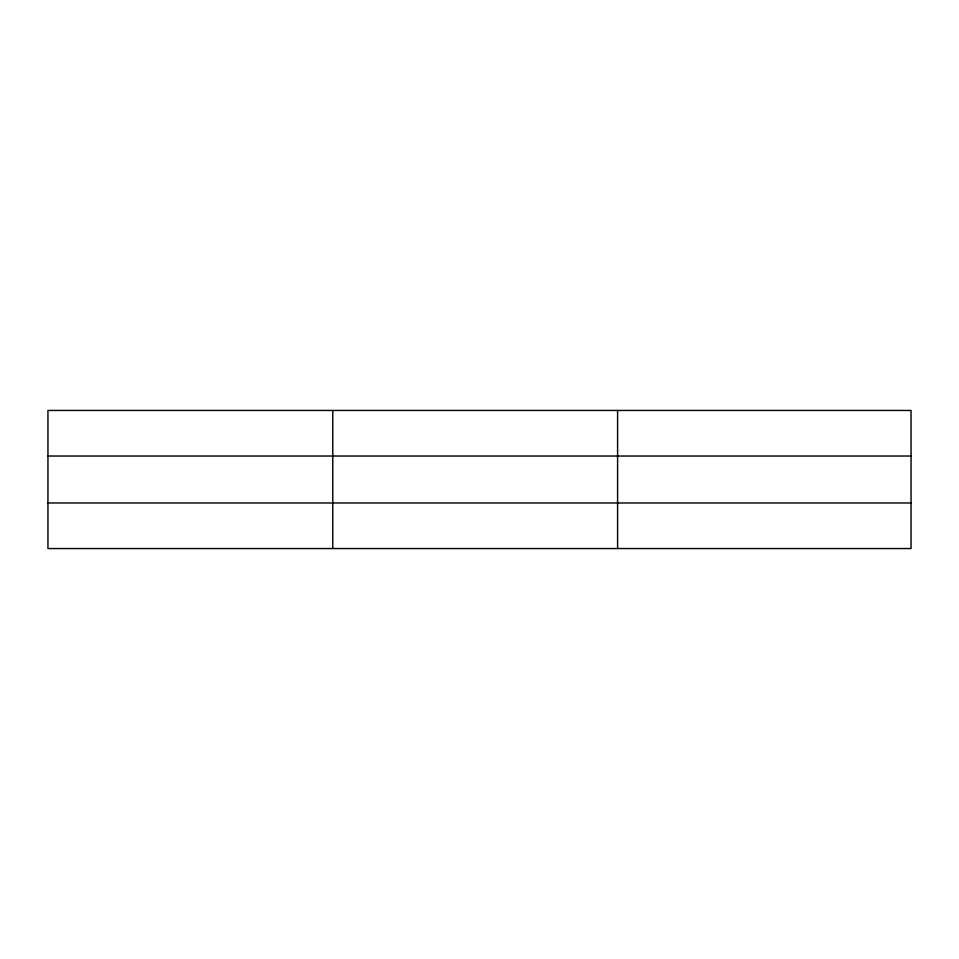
<?xml version="1.0" encoding="UTF-8"?>
<svg xmlns="http://www.w3.org/2000/svg" width="959" height="959" viewBox="0 0 959 959"><rect width="100%" height="100%" fill="white"/><g stroke="black" fill="none" stroke-linecap="round" stroke-linejoin="round"><path stroke-width="1.44" d="M332.773 410.452L332.773 548.548M617.596 410.452L617.596 548.548M911.05 502.972L911.05 548.548L47.95 548.548L47.95 410.452L911.05 410.452L911.05 502.972L47.95 502.972M47.95 456.028L911.05 456.028"/></g></svg>
